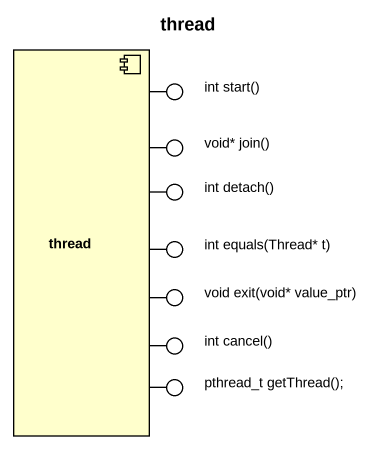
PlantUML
@startuml
title thread
component thread
() "int start()" as int_start
() "void* join()" as void_join
() "int detach()" as int_detach
() "int equals(Thread* t)" as int_equals_Thread_t
() "void exit(void* value_ptr)" as void_exit_void_value_ptr
() "int cancel()" as int_cancel
() "pthread_t getThread();" as pthread_t_getThread
thread -up- int_start
thread -up- void_join
thread -right- int_detach
thread -right- int_equals_Thread_t
thread -right- void_exit_void_value_ptr
thread -- int_cancel
thread -- pthread_t_getThread
@enduml
